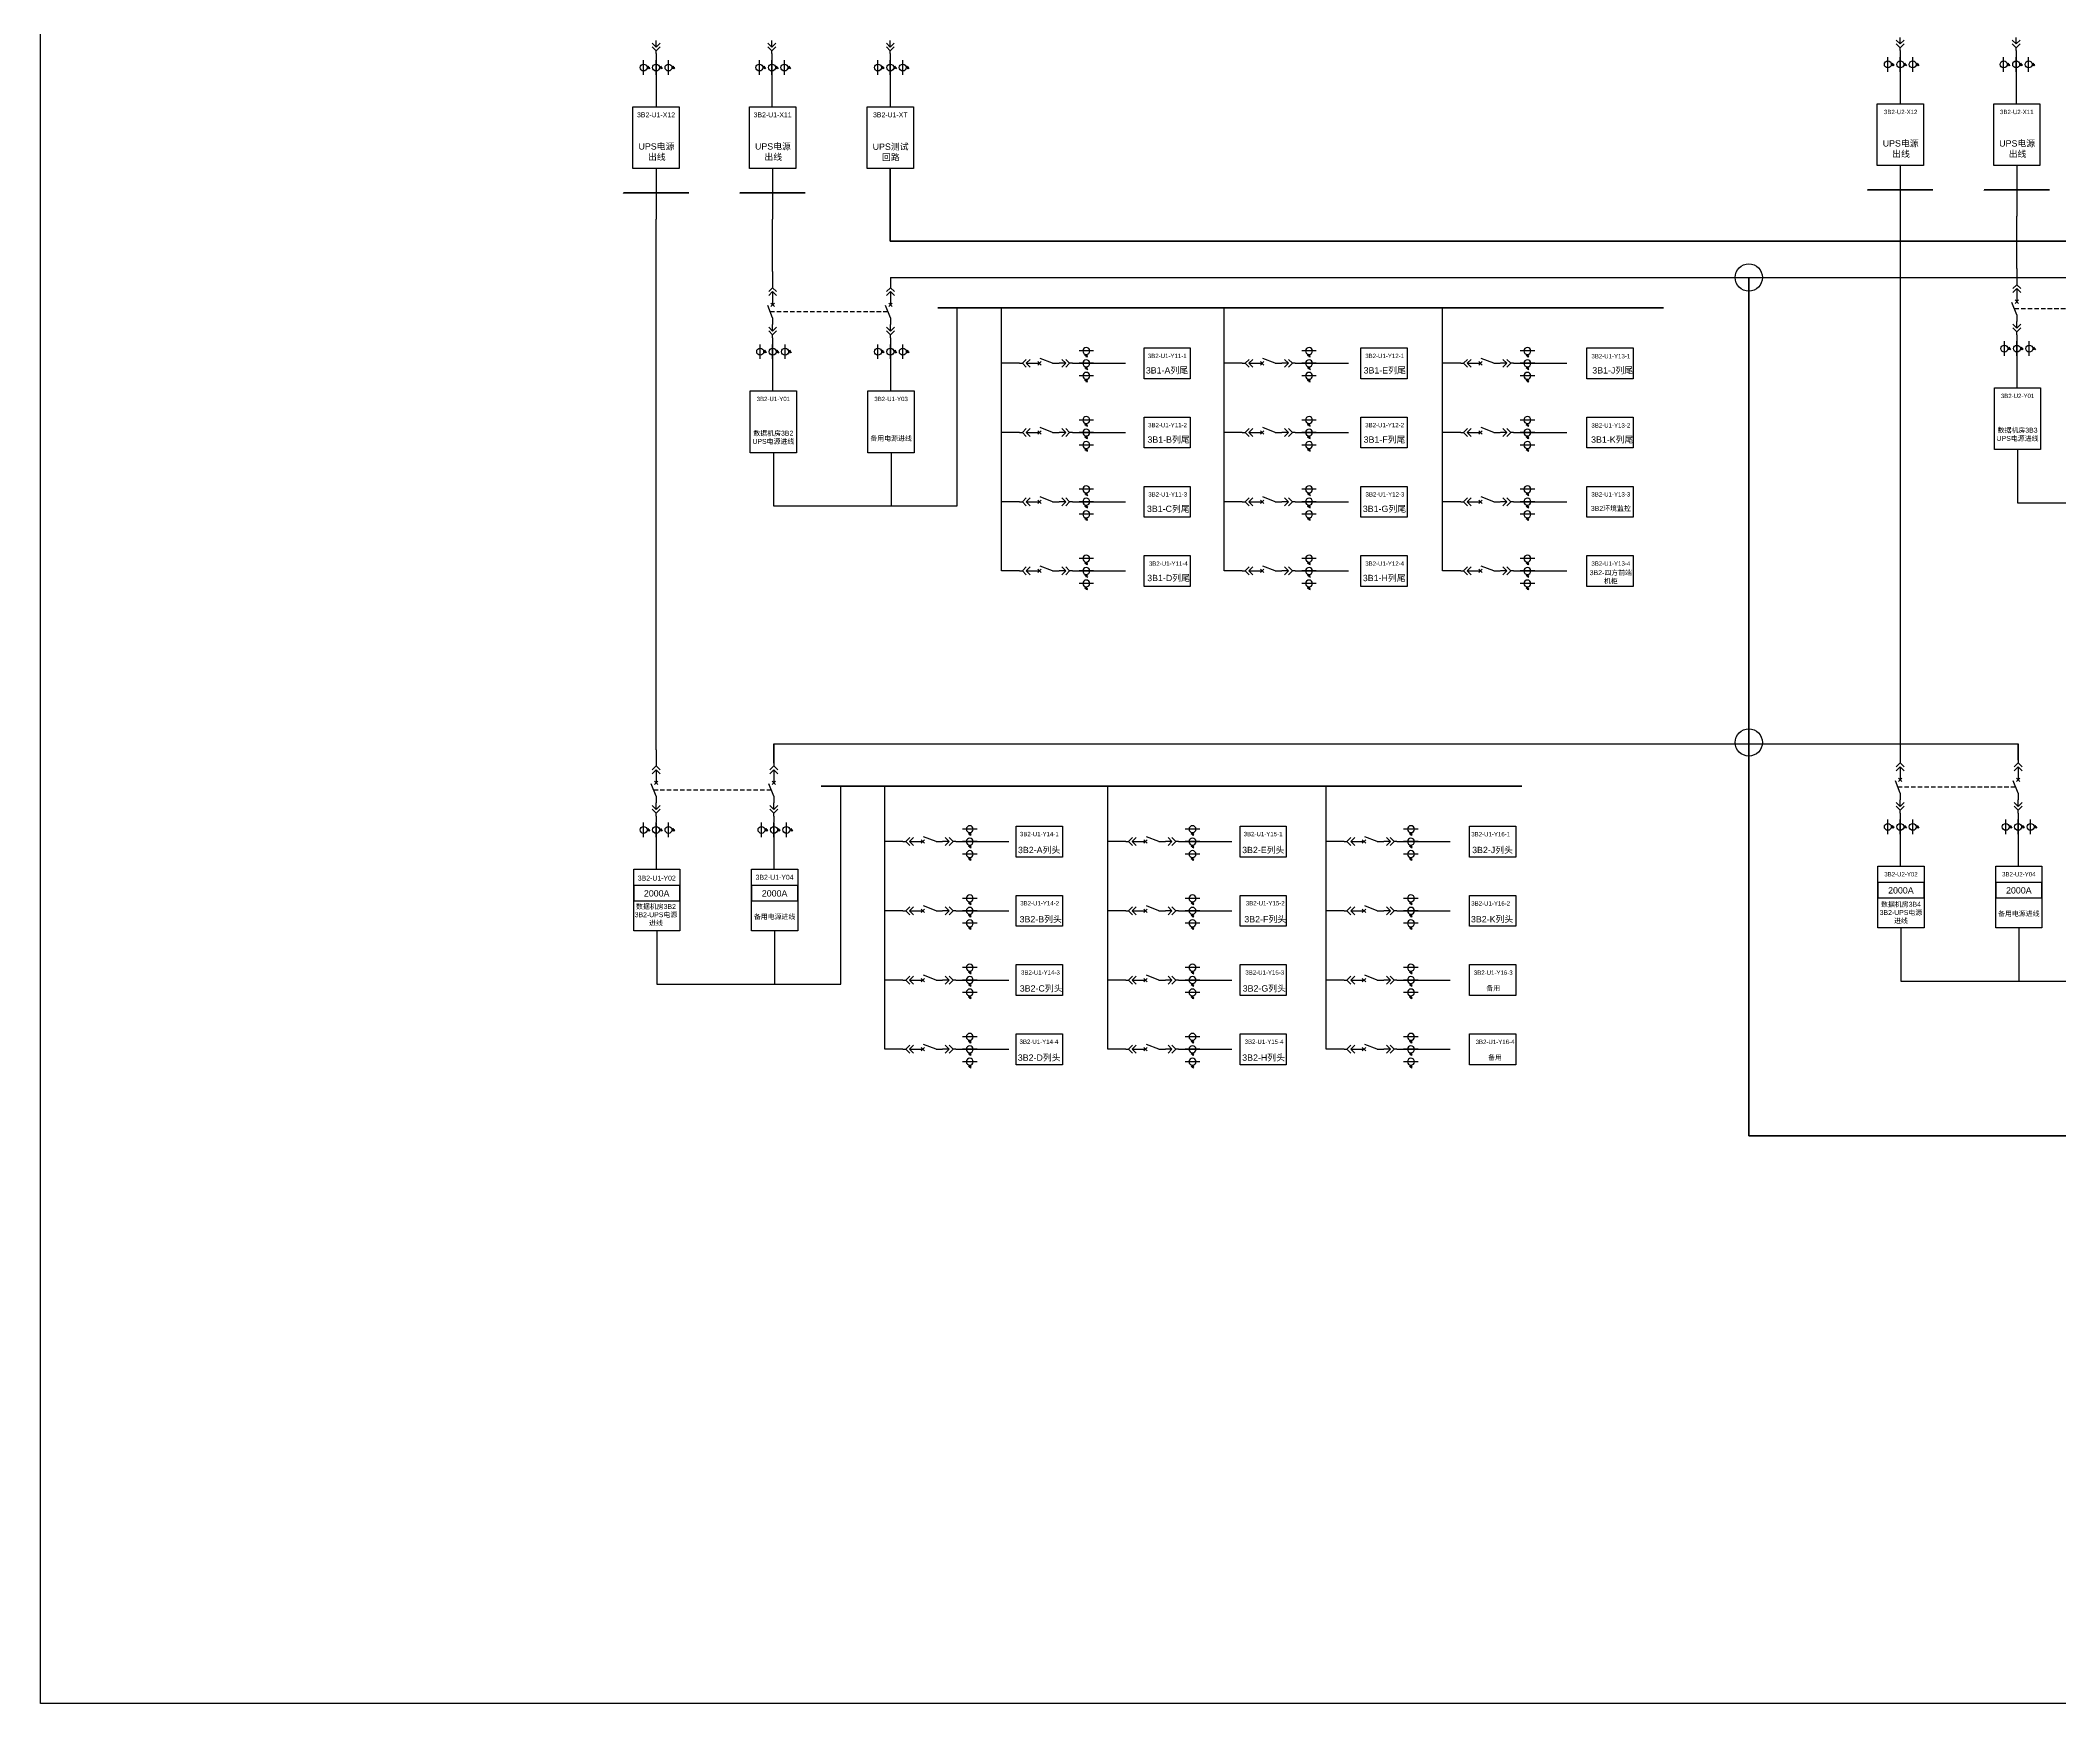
# Model space of a CAD drawing. Header units: millimetres. Extents: x 18 to 362, y 11 to 333.
# Drawn here: x 17.6 to 245.1, y 11.3 to 198.7 of the extents above; entities that cross this region are included whole.
import ezdxf
from ezdxf.enums import TextEntityAlignment as Align

# ---------------------------------------------------------------- set-up
doc = ezdxf.new("R2010")
doc.units = ezdxf.units.MM
doc.linetypes.add('HIDDEN', pattern=[0.375, 0.25, -0.125])
doc.styles.get("Standard").update_dxf_attribs({"font": 'arial.ttf'})

# ---------------------------------------------------------------- blocks, each defined once
blk = doc.blocks.new('DYDQAA04')
at = {"color": 0}
for points in [[(0, -3.5), (0, 0)], [(-2.1, -1.4), (0, -3.5)], [(-2.1, -3.4), (0, -5.5)], [(2.1, -1.4), (0, -3.5)], [(2.1, -3.4), (0, -5.5)], [(0, -7), (0, -5.5)]]:
    blk.add_lwpolyline(points, dxfattribs=at)
blk = doc.blocks.new('DYDQAA09')
at = {"color": 0}
blk.add_lwpolyline([(0, 0), (0, -3.5)], dxfattribs=at)
blk.add_lwpolyline([(0, 0), (0, -3.5)], dxfattribs=at)
blk.add_lwpolyline([(0, 0), (0, -3.5)], dxfattribs=at)
blk.add_lwpolyline([(0, 0), (0, -3.5)], dxfattribs=at)
blk.add_lwpolyline([(0, 0), (0, -3.5)], dxfattribs=at)
blk.add_lwpolyline([(0, 0), (0, -3.5)], dxfattribs=at)
blk.add_lwpolyline([(0, 0), (0, -3.5)], dxfattribs=at)
blk.add_lwpolyline([(0, 0), (0, -3.5)], dxfattribs=at)
blk.add_lwpolyline([(0, 0), (0, -3.5)], dxfattribs=at)
blk = doc.blocks.new('A$C03DD39B5')
for p, q in [((417, 475), (283, 392)), ((417, 422), (283, 339)), ((350, 333), (350, 467))]:
    blk.add_line(p, q)
blk.add_lwpolyline([(700, 167), (0, 167)])
blk.add_circle((350, 167), 167)
blk = doc.blocks.new('DYDQAA05')
at = {"color": 0}
blk.add_lwpolyline([(0, 0), (0, -7)], dxfattribs=at)
blk = doc.blocks.new('DYDQAA03')
at = {"color": 0}
for points in [[(0, 0), (0, -1.5)], [(-2.1, -3.6), (0, -1.5)], [(-2.1, -5.6), (0, -3.5)], [(2.1, -3.6), (0, -1.5)], [(2.1, -5.6), (0, -3.5)], [(0, -3.5), (0, -7)]]:
    blk.add_lwpolyline(points, dxfattribs=at)
blk = doc.blocks.new('DYDQ0201')
at = {"color": 0}
for points in [[(0.9, -0.9), (-0.9, 0.9)], [(-0.9, -0.9), (0.9, 0.9)], [(0, -7), (-2.6, -0.4)]]:
    blk.add_lwpolyline(points, dxfattribs=at)

msp = doc.modelspace()

# ---------------------------------------------------------------- linework, layer by layer
for p, q in [((86.96, 196.44, 17578.55), (86.96, 194.8, 17578.55)), ((100.02, 196.44, 17578.55), (100.02, 194.8, 17578.55)), ((113.36, 196.44, 17578.55), (113.36, 194.8, 17578.55)), ((227.18, 196.78, 5586.44), (227.18, 195.15, 5586.44)), ((240.24, 196.78, 5586.44), (240.24, 195.15, 5586.44)), ((86.96, 194.8, 17578.55), (86.96, 191.24, 17578.55)), ((100.02, 194.8, 17578.55), (100.02, 191.24, 17578.55)), ((113.36, 194.8, 17578.55), (113.36, 191.24, 17578.55)), ((227.18, 195.15, 5586.44), (227.18, 191.58, 5586.44)), ((240.24, 195.15, 5586.44), (240.24, 191.58, 5586.44)), ((227.18, 184.63, 5586.44), (227.18, 178.91, 5586.44)), ((240.32, 184.63, 5554.95), (240.32, 178.91, 5554.95)), ((86.96, 184.28, 17578.55), (86.96, 178.56, 17578.55)), ((100.1, 184.28, 17547.06), (100.1, 178.56, 17547.06)), ((86.96, 118.76, 14812), (86.96, 178.56, 16195.27)), ((100.1, 172.66, 14780.51), (100.1, 178.56, 16163.79)), ((227.18, 178.91, 4203.16), (227.18, 117.61, 4203.16)), ((240.32, 173, 2818.85), (240.32, 178.91, 4202.13)), ((120.9, 146.28, 17421.78), (120.9, 168.58, 17421.78)), ((125.89, 154.53, 17201.23), (125.89, 168.58, 17421.78)), ((150.99, 154.53, 17201.23), (150.99, 168.58, 17421.78)), ((175.6, 154.53, 17201.23), (175.6, 168.58, 17421.78)), ((100.1, 164.42, 16981.72), (100.1, 162.78, 16981.72)), ((240.32, 164.76, 5020.07), (240.32, 163.12, 5020.07)), ((100.1, 162.78, 16981.72), (100.1, 159.21, 16981.72)), ((127.92, 162.33, 15817.96), (125.89, 162.33, 16509.59)), ((134.67, 162.33, 18019.17), (136.31, 162.33, 18019.17)), ((136.31, 162.33, 18019.17), (139.88, 162.33, 18019.17)), ((153.03, 162.33, 15817.96), (150.99, 162.33, 16509.59)), ((159.78, 162.33, 18019.17), (161.41, 162.33, 18019.17)), ((161.41, 162.33, 18019.17), (164.98, 162.33, 18019.17)), ((177.64, 162.33, 15817.96), (175.6, 162.33, 16509.59)), ((184.39, 162.33, 18019.17), (186.03, 162.33, 18019.17)), ((186.03, 162.33, 18019.17), (189.59, 162.33, 18019.17)), ((240.32, 163.12, 5020.07), (240.32, 159.56, 5020.07)), ((127.92, 154.53, 17201.23), (125.89, 154.53, 17201.23)), ((125.89, 146.73, 17892.87), (125.89, 154.53, 17201.23)), ((134.67, 154.53, 19402.45), (136.31, 154.53, 19402.45)), ((136.31, 154.53, 19402.45), (139.88, 154.53, 19402.45)), ((153.03, 154.53, 17201.23), (150.99, 154.53, 17201.23)), ((150.99, 146.73, 17892.87), (150.99, 154.53, 17201.23)), ((159.78, 154.53, 19402.45), (161.41, 154.53, 19402.45)), ((161.41, 154.53, 19402.45), (164.98, 154.53, 19402.45)), ((177.64, 154.53, 17201.23), (175.6, 154.53, 17201.23)), ((175.6, 146.73, 17892.87), (175.6, 154.53, 17201.23)), ((184.39, 154.53, 19402.45), (186.03, 154.53, 19402.45)), ((186.03, 154.53, 19402.45), (189.59, 154.53, 19402.45)), ((240.4, 152.6, 4988.58), (240.4, 146.62, 5460.13)), ((100.18, 152.26, 16950.24), (100.18, 146.28, 17421.78)), ((100.18, 146.28, 17421.78), (120.9, 146.28, 17421.78)), ((127.92, 146.73, 17892.87), (125.89, 146.73, 17892.87)), ((125.89, 138.93, 18584.51), (125.89, 146.73, 17892.87)), ((134.67, 146.73, 20094.08), (136.31, 146.73, 20094.08)), ((136.31, 146.73, 20094.08), (139.88, 146.73, 20094.08)), ((153.03, 146.73, 17892.87), (150.99, 146.73, 17892.87)), ((150.99, 138.93, 18584.51), (150.99, 146.73, 17892.87)), ((159.78, 146.73, 20094.08), (161.41, 146.73, 20094.08)), ((161.41, 146.73, 20094.08), (164.98, 146.73, 20094.08)), ((177.64, 146.73, 17892.87), (175.6, 146.73, 17892.87)), ((175.6, 138.93, 18584.51), (175.6, 146.73, 17892.87)), ((184.39, 146.73, 20094.08), (186.03, 146.73, 20094.08)), ((186.03, 146.73, 20094.08), (189.59, 146.73, 20094.08)), ((240.4, 146.62, 5460.13), (261.12, 146.62, 5460.13)), ((127.92, 138.93, 18584.51), (125.89, 138.93, 18584.51)), ((134.67, 138.93, 20785.72), (136.31, 138.93, 20785.72)), ((136.31, 138.93, 20785.72), (139.88, 138.93, 20785.72)), ((153.03, 138.93, 18584.51), (150.99, 138.93, 18584.51)), ((159.78, 138.93, 20785.72), (161.41, 138.93, 20785.72)), ((161.41, 138.93, 20785.72), (164.98, 138.93, 20785.72)), ((177.64, 138.93, 18584.51), (175.6, 138.93, 18584.51)), ((184.39, 138.93, 20785.72), (186.03, 138.93, 20785.72)), ((186.03, 138.93, 20785.72), (189.59, 138.93, 20785.72)), ((107.77, 92.38, 17453.27), (107.77, 114.68, 17453.27)), ((112.75, 100.63, 17232.72), (112.75, 114.68, 17453.27)), ((137.86, 100.63, 17232.72), (137.86, 114.68, 17453.27)), ((162.47, 100.63, 17232.72), (162.47, 114.68, 17453.27)), ((86.96, 110.52, 17013.21), (86.96, 108.88, 17013.21)), ((227.18, 110.87, 6404.38), (227.18, 109.23, 6404.38)), ((86.96, 108.88, 17013.21), (86.96, 105.32, 17013.21)), ((114.79, 108.43, 15849.44), (112.75, 108.43, 16541.08)), ((121.54, 108.43, 18050.66), (123.18, 108.43, 18050.66)), ((123.13, 108.43, 18050.66), (126.7, 108.43, 18050.66)), ((139.89, 108.43, 15849.44), (137.86, 108.43, 16541.08)), ((146.64, 108.43, 18050.66), (148.28, 108.43, 18050.66)), ((148.28, 108.43, 18050.66), (151.84, 108.43, 18050.66)), ((164.5, 108.43, 15849.44), (162.47, 108.43, 16541.08)), ((171.25, 108.43, 18050.66), (172.89, 108.43, 18050.66)), ((172.89, 108.43, 18050.66), (176.46, 108.43, 18050.66)), ((227.18, 109.23, 6404.38), (227.18, 105.66, 6404.38)), ((114.79, 100.63, 17232.72), (112.75, 100.63, 17232.72)), ((112.75, 92.83, 17924.36), (112.75, 100.63, 17232.72)), ((121.54, 100.63, 19433.94), (123.18, 100.63, 19433.94)), ((123.13, 100.63, 19433.94), (126.7, 100.63, 19433.94)), ((139.89, 100.63, 17232.72), (137.86, 100.63, 17232.72)), ((137.86, 92.83, 17924.36), (137.86, 100.63, 17232.72)), ((146.64, 100.63, 19433.94), (148.28, 100.63, 19433.94)), ((148.28, 100.63, 19433.94), (151.84, 100.63, 19433.94)), ((164.5, 100.63, 17232.72), (162.47, 100.63, 17232.72)), ((162.47, 92.83, 17924.36), (162.47, 100.63, 17232.72)), ((171.25, 100.63, 19433.94), (172.89, 100.63, 19433.94)), ((172.89, 100.63, 19433.94), (176.46, 100.63, 19433.94)), ((87.04, 98.36, 16981.72), (87.04, 92.38, 17453.27)), ((227.26, 98.71, 6372.89), (227.26, 92.72, 6844.44)), ((87.04, 92.38, 17453.27), (107.77, 92.38, 17453.27)), ((114.79, 92.83, 17924.36), (112.75, 92.83, 17924.36)), ((112.75, 85.03, 18616), (112.75, 92.83, 17924.36)), ((121.54, 92.83, 20125.57), (123.18, 92.83, 20125.57)), ((123.13, 92.83, 20125.57), (126.7, 92.83, 20125.57)), ((139.89, 92.83, 17924.36), (137.86, 92.83, 17924.36)), ((137.86, 85.03, 18616), (137.86, 92.83, 17924.36)), ((146.64, 92.83, 20125.57), (148.28, 92.83, 20125.57)), ((148.28, 92.83, 20125.57), (151.84, 92.83, 20125.57)), ((164.5, 92.83, 17924.36), (162.47, 92.83, 17924.36)), ((162.47, 85.03, 18616), (162.47, 92.83, 17924.36)), ((171.25, 92.83, 20125.57), (172.89, 92.83, 20125.57)), ((172.89, 92.83, 20125.57), (176.46, 92.83, 20125.57)), ((227.26, 92.72, 6844.44), (247.99, 92.72, 6844.44)), ((114.79, 85.03, 18616), (112.75, 85.03, 18616)), ((121.54, 85.03, 20817.21), (123.18, 85.03, 20817.21)), ((123.13, 85.03, 20817.21), (126.7, 85.03, 20817.21)), ((139.89, 85.03, 18616), (137.86, 85.03, 18616)), ((146.64, 85.03, 20817.21), (148.28, 85.03, 20817.21)), ((148.28, 85.03, 20817.21), (151.84, 85.03, 20817.21)), ((164.5, 85.03, 18616), (162.47, 85.03, 18616)), ((171.25, 85.03, 20817.21), (172.89, 85.03, 20817.21)), ((172.89, 85.03, 20817.21), (176.46, 85.03, 20817.21))]:
    msp.add_line(p, q)
at = {"color": 6, "lineweight": 40}
msp.add_line((113.36, 184.28, 17546.04), (113.36, 176.09, 15471.13), dxfattribs=at)
at = {"color": 6, "lineweight": 35}
msp.add_line((113.36, 176.09, 15471.13), (341.61, 176.09, 15471.13), dxfattribs=at)
at = {"color": 5}
for p, q in [((113.37, 172, 12736.05), (113.37, 171.17, 14780.51)), ((113.37, 164.42, 16981.72), (113.37, 162.78, 16981.72)), ((113.37, 162.78, 16981.72), (113.37, 159.21, 16981.72)), ((113.45, 152.26, 16950.24), (113.45, 146.28, 17421.78)), ((100.24, 110.52, 18617.6), (100.24, 108.88, 18617.6)), ((240.46, 110.87, 5964.31), (240.46, 109.23, 5964.31)), ((100.24, 108.88, 18617.6), (100.24, 105.32, 18617.6)), ((240.46, 109.23, 5964.31), (240.46, 105.66, 5964.31)), ((100.32, 98.36, 18586.11), (100.32, 92.38, 19057.66)), ((240.54, 98.71, 5932.82), (240.54, 92.72, 6404.37))]:
    msp.add_line(p, q, dxfattribs=at)
at = {"color": 3, "lineweight": 30}
for p, q in [((113.37, 172, 13758.28), (252.72, 172, 2818.85)), ((100.24, 119.45, 13680.29), (210.11, 119.45, -7569.68)), ((210.11, 119.45, -7569.68), (240.46, 119.45, 3763.09))]:
    msp.add_line(p, q, dxfattribs=at)
at = {"color": 3, "lineweight": 35}
for q in [(210.11, 172, -7569.68), (341.61, 75.28, 16760.6)]:
    msp.add_line((210.11, 75.28, -7569.68), q, dxfattribs=at)
at = {"color": 1, "lineweight": 40}
for p, q in [((118.71, 168.58, 17421.78), (200.5, 168.58, 17421.78)), ((105.57, 114.68, 17453.27), (184.52, 114.68, 17453.27))]:
    msp.add_line(p, q, dxfattribs=at)
at = {"linetype": 'HIDDEN', "ltscale": 2}
for p, q in [((240.04, 168.49, 2818.85), (252.44, 168.49, 2818.85)), ((99.82, 168.15, 14780.51), (113.1, 168.15, 14780.51)), ((86.68, 114.25, 16416.39), (99.96, 114.25, 16416.39)), ((226.9, 114.59, 3763.09), (240.18, 114.59, 3763.09))]:
    msp.add_line(p, q, dxfattribs=at)
at = {"color": 5, "lineweight": 40}
for p, q in [((100.24, 119.45, 13680.29), (100.24, 117.27, 16416.39)), ((240.46, 117.61, 3763.09), (240.46, 119.45, 3763.09))]:
    msp.add_line(p, q, dxfattribs=at)
at = {"color": 1, "lineweight": 30, "ltscale": 0.002916}
msp.add_lwpolyline([(17.58, 332.76), (361.98, 332.76), (361.98, 11.29), (17.58, 11.29)], close=True, dxfattribs=at)
for points, elevation in [([(84.36, 191.24), (89.56, 191.24), (89.56, 184.28), (84.36, 184.28)], 17578.55), ([(97.49, 191.24), (102.7, 191.24), (102.7, 184.28), (97.49, 184.28)], 17547.06), ([(224.58, 191.58), (229.79, 191.58), (229.79, 184.63), (224.58, 184.63)], 5586.44), ([(237.71, 191.58), (242.92, 191.58), (242.92, 184.63), (237.71, 184.63)], 5554.95), ([(141.96, 164.06), (147.17, 164.06), (147.17, 160.59), (141.96, 160.59)], 18019.17), ([(166.38, 164.06), (171.59, 164.06), (171.59, 160.59), (166.38, 160.59)], 18019.17), ([(191.87, 164.06), (197.08, 164.06), (197.08, 160.59), (191.87, 160.59)], 18019.17), ([(237.79, 159.56), (243, 159.56), (243, 152.6), (237.79, 152.6)], 4988.58), ([(97.57, 159.21), (102.78, 159.21), (102.78, 152.26), (97.57, 152.26)], 16950.24), ([(141.96, 156.26), (147.17, 156.26), (147.17, 152.79), (141.96, 152.79)], 18019.17), ([(166.38, 156.26), (171.59, 156.26), (171.59, 152.79), (166.38, 152.79)], 19402.45), ([(191.87, 156.26), (197.08, 156.26), (197.08, 152.79), (191.87, 152.79)], 19402.45), ([(141.96, 148.46), (147.17, 148.46), (147.17, 144.99), (141.96, 144.99)], 18019.17), ([(166.38, 148.46), (171.59, 148.46), (171.59, 144.99), (166.38, 144.99)], 19402.45), ([(191.87, 148.46), (197.08, 148.46), (197.08, 144.99), (191.87, 144.99)], 19402.45), ([(141.96, 140.67), (147.17, 140.67), (147.17, 137.19), (141.96, 137.19)], 18019.17), ([(166.38, 140.67), (171.59, 140.67), (171.59, 137.19), (166.38, 137.19)], 19402.45), ([(191.87, 140.67), (197.08, 140.67), (197.08, 137.19), (191.87, 137.19)], 19402.45), ([(127.56, 110.17), (132.77, 110.17), (132.77, 106.69), (127.56, 106.69)], 18050.66), ([(152.78, 110.17), (157.99, 110.17), (157.99, 106.69), (152.78, 106.69)], 18050.66), ([(178.64, 110.17), (183.85, 110.17), (183.85, 106.69), (178.64, 106.69)], 18050.66), ([(84.44, 105.32), (89.65, 105.32), (89.65, 98.36), (84.44, 98.36)], 16981.72), ([(224.66, 105.66), (229.87, 105.66), (229.87, 98.71), (224.66, 98.71)], 6372.89), ([(84.44, 101.76), (89.65, 101.76), (89.65, 103.5), (84.44, 103.5)], 16981.72), ([(224.66, 102.11), (229.87, 102.11), (229.87, 103.84), (224.66, 103.84)], 6372.89), ([(127.56, 102.37), (132.77, 102.37), (132.77, 98.89), (127.56, 98.89)], 19433.94), ([(152.78, 102.37), (157.99, 102.37), (157.99, 98.89), (152.78, 98.89)], 18050.66), ([(178.64, 102.37), (183.85, 102.37), (183.85, 98.89), (178.64, 98.89)], 19433.94), ([(127.56, 94.57), (132.77, 94.57), (132.77, 91.09), (127.56, 91.09)], 19433.94), ([(152.78, 94.57), (157.99, 94.57), (157.99, 91.09), (152.78, 91.09)], 18050.66), ([(178.64, 94.57), (183.85, 94.57), (183.85, 91.09), (178.64, 91.09)], 19433.94), ([(127.56, 86.77), (132.77, 86.77), (132.77, 83.29), (127.56, 83.29)], 19433.94), ([(152.78, 86.77), (157.99, 86.77), (157.99, 83.29), (152.78, 83.29)], 18050.66), ([(178.64, 86.77), (183.85, 86.77), (183.85, 83.29), (178.64, 83.29)], 19433.94)]:
    msp.add_lwpolyline(points, close=True, dxfattribs=dict(elevation=elevation))
at = {"color": 1, "elevation": 17546.04}
msp.add_lwpolyline([(110.75, 191.24), (115.96, 191.24), (115.96, 184.28), (110.75, 184.28)], close=True, dxfattribs=at)
at = {"color": 1, "lineweight": 40, "ltscale": 100}
for points, elevation in [([(90.64, 181.53), (83.28, 181.53), (83.28, 181.53)], 7077.53), ([(103.78, 181.53), (96.41, 181.53), (96.41, 181.53)], 7046.04), ([(230.86, 181.87), (223.5, 181.87), (223.5, 181.87)], -4914.58), ([(244, 181.87), (236.63, 181.87), (236.63, 181.87)], -4946.07)]:
    msp.add_lwpolyline(points, dxfattribs=dict(at, elevation=elevation))
at = {"color": 5}
for points, elevation in [([(110.84, 159.21), (116.05, 159.21), (116.05, 152.26), (110.84, 152.26)], 16950.24), ([(97.72, 105.32), (102.93, 105.32), (102.93, 98.36), (97.72, 98.36)], 18586.11), ([(237.94, 105.66), (243.15, 105.66), (243.15, 98.71), (237.94, 98.71)], 5932.82), ([(97.72, 101.76), (102.93, 101.76), (102.93, 103.5), (97.72, 103.5)], 18586.11), ([(237.94, 102.11), (243.15, 102.11), (243.15, 103.84), (237.94, 103.84)], 5932.82)]:
    msp.add_lwpolyline(points, close=True, dxfattribs=dict(at, elevation=elevation))
at = {"color": 3, "lineweight": 30}
for centre in [(210.11, 172, 6163.73), (210.11, 119.6, 6163.73)]:
    msp.add_circle(centre, 1.53, dxfattribs=at)

# ---------------------------------------------------------------- block references
at = {"xscale": 0.2128954749704126, "yscale": 0.2128954749704126, "zscale": 0.2128954749704126}
for name, p in [('DYDQAA04', (86.96, 198.72, 15377.34)), ('DYDQAA04', (100.02, 198.72, 15377.34)), ('DYDQAA04', (113.36, 198.72, 15377.34)), ('DYDQAA04', (227.18, 199.06, 3385.22)), ('DYDQAA04', (240.24, 199.06, 3385.22)), ('DYDQAA09', (86.96, 197.23, 15377.34)), ('DYDQAA09', (100.02, 197.23, 15377.34)), ('DYDQAA09', (113.36, 197.23, 15377.34)), ('DYDQAA09', (227.18, 197.57, 3385.22)), ('DYDQAA09', (240.24, 197.57, 3385.22)), ('DYDQAA05', (240.32, 173, 2818.85)), ('DYDQAA03', (100.1, 171.17, 14780.51)), ('DYDQAA05', (100.1, 172.66, 14780.51)), ('DYDQAA03', (240.32, 171.51, 2818.85)), ('DYDQ0201', (100.1, 168.93, 14780.51)), ('DYDQAA09', (100.1, 169.68, 14780.51)), ('DYDQ0201', (240.32, 169.28, 2818.85)), ('DYDQAA09', (240.32, 170.02, 2818.85)), ('DYDQAA04', (100.1, 166.7, 14780.51)), ('DYDQAA09', (100.1, 167.44, 14780.51)), ('DYDQAA04', (240.32, 167.04, 2818.85)), ('DYDQAA09', (240.32, 167.79, 2818.85)), ('DYDQAA09', (100.1, 165.21, 14780.51)), ('DYDQAA09', (240.32, 165.55, 2818.85)), ('DYDQAA05', (86.96, 118.76, 14812)), ('DYDQAA03', (86.96, 117.27, 14812)), ('DYDQAA03', (227.18, 117.61, 4203.16)), ('DYDQAA09', (227.18, 116.12, 4203.16)), ('DYDQ0201', (86.96, 115.04, 14812)), ('DYDQAA09', (86.96, 115.78, 14812)), ('DYDQ0201', (227.18, 115.38, 4203.16)), ('DYDQAA09', (227.18, 113.89, 4203.16)), ('DYDQAA04', (86.96, 112.8, 14812)), ('DYDQAA09', (86.96, 113.55, 14812)), ('DYDQAA04', (227.18, 113.14, 4203.16)), ('DYDQAA09', (227.18, 111.65, 4203.16)), ('DYDQAA09', (86.96, 111.31, 14812))]:
    msp.add_blockref(name, p, dxfattribs=at)
at = {"linetype": 'Continuous', "yscale": 0.002338875, "zscale": 0.002338875}
for p, xscale, rotation in [((85.17, 196.48, 17578.55), 0.002338875, 270), ((86.57, 196.48, 17578.55), 0.002338875, 270), ((87.97, 196.48, 17578.55), 0.002338875, 270), ((98.22, 196.48, 17578.55), 0.002338875, 270), ((99.63, 196.48, 17578.55), 0.002338875, 270), ((101.03, 196.48, 17578.55), 0.002338875, 270), ((111.57, 196.48, 17578.55), 0.002338875, 270), ((112.97, 196.48, 17578.55), 0.002338875, 270), ((114.37, 196.48, 17578.55), 0.002338875, 270), ((225.39, 196.83, 5586.44), 0.002338875, 270), ((226.79, 196.83, 5586.44), 0.002338875, 270), ((228.19, 196.83, 5586.44), 0.002338875, 270), ((238.44, 196.83, 5586.44), 0.002338875, 270), ((239.85, 196.83, 5586.44), 0.002338875, 270), ((241.25, 196.83, 5586.44), 0.002338875, 270), ((98.3, 164.46, 16981.72), 0.002338875, 270), ((99.71, 164.46, 16981.72), 0.002338875, 270), ((101.11, 164.46, 16981.72), 0.002338875, 270), ((134.63, 164.12, 18019.17), -0.002338875, 180), ((159.73, 164.12, 18019.17), -0.002338875, 180), ((184.34, 164.12, 18019.17), -0.002338875, 180), ((238.52, 164.81, 5020.07), 0.002338875, 270), ((239.93, 164.81, 5020.07), 0.002338875, 270), ((241.33, 164.81, 5020.07), 0.002338875, 270), ((134.63, 162.72, 18019.17), -0.002338875, 180), ((159.73, 162.72, 18019.17), -0.002338875, 180), ((184.34, 162.72, 18019.17), -0.002338875, 180), ((134.63, 161.31, 18019.17), -0.002338875, 180), ((159.73, 161.31, 18019.17), -0.002338875, 180), ((184.34, 161.31, 18019.17), -0.002338875, 180), ((134.63, 156.32, 19402.45), -0.002338875, 180), ((134.63, 154.92, 19402.45), -0.002338875, 180), ((159.73, 156.32, 19402.45), -0.002338875, 180), ((159.73, 154.92, 19402.45), -0.002338875, 180), ((184.34, 156.32, 19402.45), -0.002338875, 180), ((184.34, 154.92, 19402.45), -0.002338875, 180), ((134.63, 153.51, 19402.45), -0.002338875, 180), ((159.73, 153.51, 19402.45), -0.002338875, 180), ((184.34, 153.51, 19402.45), -0.002338875, 180), ((134.63, 148.52, 20094.08), -0.002338875, 180), ((159.73, 148.52, 20094.08), -0.002338875, 180), ((184.34, 148.52, 20094.08), -0.002338875, 180), ((134.63, 147.12, 20094.08), -0.002338875, 180), ((134.63, 145.71, 20094.08), -0.002338875, 180), ((159.73, 147.12, 20094.08), -0.002338875, 180), ((159.73, 145.71, 20094.08), -0.002338875, 180), ((184.34, 147.12, 20094.08), -0.002338875, 180), ((184.34, 145.71, 20094.08), -0.002338875, 180), ((134.63, 140.72, 20785.72), -0.002338875, 180), ((134.63, 139.32, 20785.72), -0.002338875, 180), ((159.73, 140.72, 20785.72), -0.002338875, 180), ((159.73, 139.32, 20785.72), -0.002338875, 180), ((184.34, 140.72, 20785.72), -0.002338875, 180), ((184.34, 139.32, 20785.72), -0.002338875, 180), ((134.63, 137.91, 20785.72), -0.002338875, 180), ((159.73, 137.91, 20785.72), -0.002338875, 180), ((184.34, 137.91, 20785.72), -0.002338875, 180), ((85.17, 110.57, 17013.21), 0.002338875, 270), ((86.57, 110.57, 17013.21), 0.002338875, 270), ((87.97, 110.57, 17013.21), 0.002338875, 270), ((121.5, 110.22, 18050.66), -0.002338875, 180), ((146.6, 110.22, 18050.66), -0.002338875, 180), ((171.21, 110.22, 18050.66), -0.002338875, 180), ((225.39, 110.91, 6404.38), 0.002338875, 270), ((226.79, 110.91, 6404.38), 0.002338875, 270), ((228.19, 110.91, 6404.38), 0.002338875, 270), ((121.5, 108.82, 18050.66), -0.002338875, 180), ((121.5, 107.41, 18050.66), -0.002338875, 180), ((146.6, 108.82, 18050.66), -0.002338875, 180), ((146.6, 107.41, 18050.66), -0.002338875, 180), ((171.21, 108.82, 18050.66), -0.002338875, 180), ((171.21, 107.41, 18050.66), -0.002338875, 180), ((121.5, 102.42, 19433.94), -0.002338875, 180), ((146.6, 102.42, 19433.94), -0.002338875, 180), ((171.21, 102.42, 19433.94), -0.002338875, 180), ((121.5, 101.02, 19433.94), -0.002338875, 180), ((146.6, 101.02, 19433.94), -0.002338875, 180), ((171.21, 101.02, 19433.94), -0.002338875, 180), ((121.5, 99.62, 19433.94), -0.002338875, 180), ((146.6, 99.62, 19433.94), -0.002338875, 180), ((171.21, 99.62, 19433.94), -0.002338875, 180), ((121.5, 94.62, 20125.57), -0.002338875, 180), ((146.6, 94.62, 20125.57), -0.002338875, 180), ((171.21, 94.62, 20125.57), -0.002338875, 180), ((121.5, 93.22, 20125.57), -0.002338875, 180), ((121.5, 91.82, 20125.57), -0.002338875, 180), ((146.6, 93.22, 20125.57), -0.002338875, 180), ((146.6, 91.82, 20125.57), -0.002338875, 180), ((171.21, 93.22, 20125.57), -0.002338875, 180), ((171.21, 91.82, 20125.57), -0.002338875, 180), ((121.5, 86.82, 20817.21), -0.002338875, 180), ((146.6, 86.82, 20817.21), -0.002338875, 180), ((171.21, 86.82, 20817.21), -0.002338875, 180), ((121.5, 85.42, 20817.21), -0.002338875, 180), ((146.6, 85.42, 20817.21), -0.002338875, 180), ((171.21, 85.42, 20817.21), -0.002338875, 180), ((121.5, 84.02, 20817.21), -0.002338875, 180), ((146.6, 84.02, 20817.21), -0.002338875, 180), ((171.21, 84.02, 20817.21), -0.002338875, 180)]:
    msp.add_blockref('A$C03DD39B5', p, dxfattribs=dict(at, xscale=xscale, rotation=rotation))
at = {"color": 5, "xscale": 0.2128954749704126, "yscale": 0.2128954749704126, "zscale": 0.2128954749704126}
for name, p in [('DYDQAA03', (113.37, 171.17, 14780.51)), ('DYDQ0201', (113.37, 168.93, 14780.51)), ('DYDQAA09', (113.37, 169.68, 14780.51)), ('DYDQAA04', (113.37, 166.7, 14780.51)), ('DYDQAA09', (113.37, 167.44, 14780.51)), ('DYDQAA09', (113.37, 165.21, 14780.51)), ('DYDQAA03', (100.24, 117.27, 16416.39)), ('DYDQAA03', (240.46, 117.61, 3763.09)), ('DYDQAA09', (240.46, 116.12, 3763.09)), ('DYDQ0201', (100.24, 115.04, 16416.39)), ('DYDQAA09', (100.24, 115.78, 16416.39)), ('DYDQ0201', (240.46, 115.38, 3763.09)), ('DYDQAA09', (240.46, 113.89, 3763.09)), ('DYDQAA04', (100.24, 112.8, 16416.39)), ('DYDQAA09', (100.24, 113.55, 16416.39)), ('DYDQAA04', (240.46, 113.14, 3763.09)), ('DYDQAA09', (240.46, 111.65, 3763.09)), ('DYDQAA09', (100.24, 111.31, 16416.39))]:
    msp.add_blockref(name, p, dxfattribs=at)
at = {"color": 5, "linetype": 'Continuous', "xscale": 0.002338875, "yscale": 0.002338875, "zscale": 0.002338875, "rotation": 270}
for p in [(111.57, 164.46, 16981.72), (112.98, 164.46, 16981.72), (114.38, 164.46, 16981.72), (98.45, 110.57, 18617.6), (99.85, 110.57, 18617.6), (101.26, 110.57, 18617.6), (238.67, 110.91, 5964.31), (240.07, 110.91, 5964.31), (241.48, 110.91, 5964.31)]:
    msp.add_blockref('A$C03DD39B5', p, dxfattribs=at)
at = {"xscale": -0.2128954749704126, "yscale": 0.2128954749704126, "zscale": 0.2128954749704126, "rotation": 90}
for name, p in [('DYDQAA03', (127.92, 162.33, 15817.96)), ('DYDQAA09', (129.42, 162.33, 15817.96)), ('DYDQ0201', (130.16, 162.33, 15817.96)), ('DYDQAA09', (131.65, 162.33, 15817.96)), ('DYDQAA04', (132.4, 162.33, 15817.96)), ('DYDQAA09', (133.89, 162.33, 15817.96)), ('DYDQAA03', (153.03, 162.33, 15817.96)), ('DYDQAA09', (154.52, 162.33, 15817.96)), ('DYDQ0201', (155.26, 162.33, 15817.96)), ('DYDQAA09', (156.75, 162.33, 15817.96)), ('DYDQAA04', (157.5, 162.33, 15817.96)), ('DYDQAA09', (158.99, 162.33, 15817.96)), ('DYDQAA03', (177.64, 162.33, 15817.96)), ('DYDQAA09', (179.13, 162.33, 15817.96)), ('DYDQ0201', (179.87, 162.33, 15817.96)), ('DYDQAA09', (181.36, 162.33, 15817.96)), ('DYDQAA04', (182.11, 162.33, 15817.96)), ('DYDQAA09', (183.6, 162.33, 15817.96)), ('DYDQAA03', (127.92, 154.53, 17201.23)), ('DYDQ0201', (130.16, 154.53, 17201.23)), ('DYDQAA04', (132.4, 154.53, 17201.23)), ('DYDQAA03', (153.03, 154.53, 17201.23)), ('DYDQ0201', (155.26, 154.53, 17201.23)), ('DYDQAA04', (157.5, 154.53, 17201.23)), ('DYDQAA03', (177.64, 154.53, 17201.23)), ('DYDQ0201', (179.87, 154.53, 17201.23)), ('DYDQAA04', (182.11, 154.53, 17201.23)), ('DYDQAA09', (129.42, 154.53, 17201.23)), ('DYDQAA09', (131.65, 154.53, 17201.23)), ('DYDQAA09', (133.89, 154.53, 17201.23)), ('DYDQAA09', (154.52, 154.53, 17201.23)), ('DYDQAA09', (156.75, 154.53, 17201.23)), ('DYDQAA09', (158.99, 154.53, 17201.23)), ('DYDQAA09', (179.13, 154.53, 17201.23)), ('DYDQAA09', (181.36, 154.53, 17201.23)), ('DYDQAA09', (183.6, 154.53, 17201.23)), ('DYDQAA03', (127.92, 146.73, 17892.87)), ('DYDQAA09', (129.42, 146.73, 17892.87)), ('DYDQ0201', (130.16, 146.73, 17892.87)), ('DYDQAA09', (131.65, 146.73, 17892.87)), ('DYDQAA04', (132.4, 146.73, 17892.87)), ('DYDQAA09', (133.89, 146.73, 17892.87)), ('DYDQAA03', (153.03, 146.73, 17892.87)), ('DYDQAA09', (154.52, 146.73, 17892.87)), ('DYDQ0201', (155.26, 146.73, 17892.87)), ('DYDQAA09', (156.75, 146.73, 17892.87)), ('DYDQAA04', (157.5, 146.73, 17892.87)), ('DYDQAA09', (158.99, 146.73, 17892.87)), ('DYDQAA03', (177.64, 146.73, 17892.87)), ('DYDQAA09', (179.13, 146.73, 17892.87)), ('DYDQ0201', (179.87, 146.73, 17892.87)), ('DYDQAA09', (181.36, 146.73, 17892.87)), ('DYDQAA04', (182.11, 146.73, 17892.87)), ('DYDQAA09', (183.6, 146.73, 17892.87)), ('DYDQAA03', (127.92, 138.93, 18584.51)), ('DYDQAA09', (129.42, 138.93, 18584.51)), ('DYDQ0201', (130.16, 138.93, 18584.51)), ('DYDQAA09', (131.65, 138.93, 18584.51)), ('DYDQAA04', (132.4, 138.93, 18584.51)), ('DYDQAA09', (133.89, 138.93, 18584.51)), ('DYDQAA03', (153.03, 138.93, 18584.51)), ('DYDQAA09', (154.52, 138.93, 18584.51)), ('DYDQ0201', (155.26, 138.93, 18584.51)), ('DYDQAA09', (156.75, 138.93, 18584.51)), ('DYDQAA04', (157.5, 138.93, 18584.51)), ('DYDQAA09', (158.99, 138.93, 18584.51)), ('DYDQAA03', (177.64, 138.93, 18584.51)), ('DYDQAA09', (179.13, 138.93, 18584.51)), ('DYDQ0201', (179.87, 138.93, 18584.51)), ('DYDQAA09', (181.36, 138.93, 18584.51)), ('DYDQAA04', (182.11, 138.93, 18584.51)), ('DYDQAA09', (183.6, 138.93, 18584.51)), ('DYDQAA03', (114.79, 108.43, 15849.44)), ('DYDQAA09', (116.28, 108.43, 15849.44)), ('DYDQ0201', (117.02, 108.43, 15849.44)), ('DYDQAA09', (118.51, 108.43, 15849.44)), ('DYDQAA04', (119.26, 108.43, 15849.44)), ('DYDQAA09', (120.75, 108.43, 15849.44)), ('DYDQAA03', (139.89, 108.43, 15849.44)), ('DYDQAA09', (141.38, 108.43, 15849.44)), ('DYDQ0201', (142.13, 108.43, 15849.44)), ('DYDQAA09', (143.62, 108.43, 15849.44)), ('DYDQAA04', (144.36, 108.43, 15849.44)), ('DYDQAA09', (145.85, 108.43, 15849.44)), ('DYDQAA03', (164.5, 108.43, 15849.44)), ('DYDQAA09', (165.99, 108.43, 15849.44)), ('DYDQ0201', (166.74, 108.43, 15849.44)), ('DYDQAA09', (168.23, 108.43, 15849.44)), ('DYDQAA04', (168.97, 108.43, 15849.44)), ('DYDQAA09', (170.46, 108.43, 15849.44)), ('DYDQAA03', (114.79, 100.63, 17232.72)), ('DYDQAA09', (116.28, 100.63, 17232.72)), ('DYDQ0201', (117.02, 100.63, 17232.72)), ('DYDQAA09', (118.51, 100.63, 17232.72)), ('DYDQAA04', (119.26, 100.63, 17232.72)), ('DYDQAA09', (120.75, 100.63, 17232.72)), ('DYDQAA03', (139.89, 100.63, 17232.72)), ('DYDQAA09', (141.38, 100.63, 17232.72)), ('DYDQ0201', (142.13, 100.63, 17232.72)), ('DYDQAA09', (143.62, 100.63, 17232.72)), ('DYDQAA04', (144.36, 100.63, 17232.72)), ('DYDQAA09', (145.85, 100.63, 17232.72)), ('DYDQAA03', (164.5, 100.63, 17232.72)), ('DYDQAA09', (165.99, 100.63, 17232.72)), ('DYDQ0201', (166.74, 100.63, 17232.72)), ('DYDQAA09', (168.23, 100.63, 17232.72)), ('DYDQAA04', (168.97, 100.63, 17232.72)), ('DYDQAA09', (170.46, 100.63, 17232.72)), ('DYDQ0201', (117.02, 92.83, 17924.36)), ('DYDQ0201', (142.13, 92.83, 17924.36)), ('DYDQ0201', (166.74, 92.83, 17924.36)), ('DYDQAA03', (114.79, 92.83, 17924.36)), ('DYDQAA09', (116.28, 92.83, 17924.36)), ('DYDQAA09', (118.51, 92.83, 17924.36)), ('DYDQAA04', (119.26, 92.83, 17924.36)), ('DYDQAA09', (120.75, 92.83, 17924.36)), ('DYDQAA03', (139.89, 92.83, 17924.36)), ('DYDQAA09', (141.38, 92.83, 17924.36)), ('DYDQAA09', (143.62, 92.83, 17924.36)), ('DYDQAA04', (144.36, 92.83, 17924.36)), ('DYDQAA09', (145.85, 92.83, 17924.36)), ('DYDQAA03', (164.5, 92.83, 17924.36)), ('DYDQAA09', (165.99, 92.83, 17924.36)), ('DYDQAA09', (168.23, 92.83, 17924.36)), ('DYDQAA04', (168.97, 92.83, 17924.36)), ('DYDQAA09', (170.46, 92.83, 17924.36)), ('DYDQAA03', (114.79, 85.03, 18616)), ('DYDQAA09', (116.28, 85.03, 18616)), ('DYDQ0201', (117.02, 85.03, 18616)), ('DYDQAA09', (118.51, 85.03, 18616)), ('DYDQAA04', (119.26, 85.03, 18616)), ('DYDQAA09', (120.75, 85.03, 18616)), ('DYDQAA03', (139.89, 85.03, 18616)), ('DYDQAA09', (141.38, 85.03, 18616)), ('DYDQ0201', (142.13, 85.03, 18616)), ('DYDQAA09', (143.62, 85.03, 18616)), ('DYDQAA04', (144.36, 85.03, 18616)), ('DYDQAA09', (145.85, 85.03, 18616)), ('DYDQAA03', (164.5, 85.03, 18616)), ('DYDQAA09', (165.99, 85.03, 18616)), ('DYDQ0201', (166.74, 85.03, 18616)), ('DYDQAA09', (168.23, 85.03, 18616)), ('DYDQAA04', (168.97, 85.03, 18616)), ('DYDQAA09', (170.46, 85.03, 18616))]:
    msp.add_blockref(name, p, dxfattribs=at)

# ---------------------------------------------------------------- texts
at = {"lineweight": 0}
for s, height, p in [('3B2-U2-X12', 0.49, (227.23, 190.41, 6310.59)), ('3B2-U2-X11', 0.49, (240.31, 190.41, 6279.1)), ('3B1-A列尾', 0.713, (144.54, 161.18, 22448.04)), ('3B1-E列尾', 0.713, (169.08, 161.18, 22416.55)), ('3B1-J列尾', 0.713, (194.77, 161.18, 22416.55)), ('3B1-B列尾', 0.713, (144.72, 153.38, 22448.04)), ('3B1-F列尾', 0.713, (169.06, 153.38, 22416.55)), ('3B1-K列尾', 0.713, (194.72, 153.38, 22416.55)), ('3B1-C列尾', 0.713, (144.69, 145.58, 22448.04)), ('3B1-G列尾', 0.713, (169.05, 145.58, -650.31)), ('3B1-D列尾', 0.713, (144.72, 137.78, 22448.04)), ('3B1-H列尾', 0.713, (169.02, 137.78, -3448.35)), ('3B2-A列头', 0.713, (130.13, 107.13, 22479.53)), ('3B2-E列头', 0.713, (155.39, 107.13, 22479.53)), ('3B2-J列头', 0.713, (181.23, 107.13, 22479.53)), ('2000A', 0.713, (87.03, 102.24, 15598.45)), ('2000A', 0.713, (227.25, 102.58, 4989.61)), ('3B2-B列头', 0.713, (130.31, 99.33, 23862.8)), ('3B2-F列头', 0.713, (155.61, 99.33, 22479.53)), ('3B2-K列头', 0.713, (181.18, 99.33, 23862.8)), ('3B2-C列头', 0.713, (130.36, 91.53, 23862.8)), ('3B2-G列头', 0.713, (155.51, 91.53, -2002.09)), ('3B2-D列头', 0.713, (130.14, 83.73, 23862.8)), ('3B2-H列头', 0.713, (155.43, 83.73, -2002.09))]:
    msp.add_text(s, height=height, dxfattribs=at).set_placement(p, align=Align.CENTER)
at = {"color": 5, "lineweight": 0}
for p in [(100.32, 102.24, 17202.84), (240.54, 102.58, 4549.54)]:
    msp.add_text('2000A', height=0.713, dxfattribs=at).set_placement(p, align=Align.CENTER)
at = {"width": 5.2091}
for s, insert, char_height, attachment_point in [('\\pxqc;3B2-U1-X12', (86.96, 190.33, 19653.47), 0.5569, 5), ('\\pxqc;3B2-U1-X11', (100.1, 190.33, 20439.91), 0.5569, 5), ('\\pxi0.87322;UPS{\\fSimSun|b0|i0|c134|p2;电源\\P\\pi2.36347;出线}', (84.36, 187.13, 15000.6), 0.7128, 1), ('\\pxi0.87322;UPS{\\fSimSun|b0|i0|c134|p2;电源\\P\\pi2.36347;出线}', (97.49, 187.13, 16257.58), 0.7128, 1), ('\\pxi0.87322;UPS{\\fSimSun|b0|i0|c134|p2;电源\\P\\pi2.36347;出线}', (224.58, 187.47, 3008.49), 0.7128, 1), ('\\pxi0.87322;UPS{\\fSimSun|b0|i0|c134|p2;电源\\P\\pi2.36347;出线}', (237.71, 187.47, 4265.46), 0.7128, 1), ('\\pxqc;3B2-U1-Y11-1', (144.57, 163.16, 18019.17), 0.49, 5), ('\\pxqc;3B2-U1-Y12-1', (169.07, 163.16, 17987.68), 0.49, 5), ('\\pxqc;3B2-U1-Y13-1', (194.56, 163.13, 17987.68), 0.49, 5), ('\\pxqc;3B2-U1-Y01', (100.18, 158.31, 16950.24), 0.49, 5), ('\\pxqc;3B2-U2-Y01', (240.4, 158.65, 4988.58), 0.49, 5), ('{\\fSimSun|b0|i0|c134|p2;\\H0.78125x;数据机房\\fArial|b0|i0|c0|p34;3B2\\PUPS\\fSimSun|b0|i0|c134|p2;电源进线}', (100.18, 153.96, 16950.24), 0.7128, 5), ('\\pxqc;3B2-U1-Y11-2', (144.6, 155.36, 19402.45), 0.49, 5), ('\\pxqc;3B2-U1-Y12-2', (169.07, 155.36, 19370.96), 0.49, 5), ('\\pxqc;3B2-U1-Y13-2', (194.56, 155.33, 19370.96), 0.49, 5), ('{\\fSimSun|b0|i0|c134|p2;\\H0.78125x;数据机房\\fArial|b0|i0|c0|p34;3B3 \\PUPS\\fSimSun|b0|i0|c134|p2;电源进线}', (240.4, 154.3, 4988.58), 0.7128, 5), ('\\pxqc;3B2-U1-Y11-3', (144.62, 147.56, 20094.08), 0.49, 5), ('\\pxqc;3B2-U1-Y12-3', (169.1, 147.56, 21477.36), 0.49, 5), ('{\\H0.78125x;3B2\\fSimSun|b0|i0|c134|p2;环境监控}', (194.56, 145.95, 19370.96), 0.7128, 5), ('\\pxqc;3B2-U1-Y13-3', (194.56, 147.56, 19370.96), 0.49, 5), ('\\pxqc;3B2-U1-Y11-4', (144.69, 139.76, 20785.72), 0.49, 5), ('\\pxqc;3B2-U1-Y12-4', (169.07, 139.76, 19370.96), 0.49, 5), ('{\\H0.78125x;3B2-\\fSimSun|b0|i0|c134|p2;四方前端机柜}', (194.56, 138.24, 19370.96), 0.7128, 5), ('\\pxqc;3B2-U1-Y13-4', (194.56, 139.76, 19370.96), 0.49, 5), ('\\pxqc;3B2-U1-Y14-1', (130.16, 109.28, 18050.66), 0.49, 5), ('\\pxqc;3B2-U1-Y15-1', (155.37, 109.28, 18050.66), 0.49, 5), ('\\pxqc;3B2-U1-Y16-1', (181.02, 109.26, 18050.66), 0.49, 5), ('\\pxqc;3B2-U2-Y02', (227.26, 104.75, 6843.41), 0.49, 5), ('\\pxqc;3B2-U1-Y02', (87.04, 104.31, 14779.49), 0.5569, 5), ('{\\fSimSun|b0|i0|c134|p2;数据机房}3B2 \\P3B2-UPS{\\fSimSun|b0|i0|c134|p2;电源进线}', (86.95, 100.16, 11886.64), 0.5569, 5), ('\\pxqc;3B2-U1-Y14-2', (130.19, 101.48, 20817.21), 0.49, 5), ('\\pxqc;3B2-U1-Y15-2', (155.61, 101.48, 19433.94), 0.49, 5), ('\\pxqc;3B2-U1-Y16-2', (181.02, 101.46, 20817.21), 0.49, 5), ('{\\fSimSun|b0|i0|c134|p2;数据机房}3B4\\P3B2-UPS{\\fSimSun|b0|i0|c134|p2;电源进线}', (227.26, 100.41, 5083.4), 0.5569, 5), ('\\pxqc;3B2-U1-Y14-3', (130.28, 93.68, 21508.85), 0.49, 5), ('\\pxqc;3B2-U1-Y15-3', (155.56, 93.68, 20125.57), 0.49, 5), ('\\pxqc;3B2-U1-Y16-3', (181.31, 93.66, 21508.85), 0.49, 5), ('{\\fSimSun|b0|i0|c134|p2;\\H0.78125x;备用}', (181.31, 91.88, 21508.85), 0.7128, 5), ('\\pxqc;3B2-U1-Y14-4', (130.11, 85.88, 22200.49), 0.49, 5), ('\\pxqc;3B2-U1-Y15-4', (155.48, 85.88, 20817.21), 0.49, 5), ('\\pxqc;3B2-U1-Y16-4', (181.51, 85.86, 22200.49), 0.49, 5), ('{\\fSimSun|b0|i0|c134|p2;\\H0.78125x;备用}', (181.51, 84.08, 22200.49), 0.7128, 5)]:
    msp.add_mtext(s, dxfattribs=dict(at, insert=insert, char_height=char_height, attachment_point=attachment_point))
at = {"color": 1, "width": 5.2091}
for s, insert, char_height, attachment_point in [('\\pxqc;3B2-U1-XT', (113.36, 190.33, 20438.89), 0.5569, 5), ('\\pxi0.87043;UPS{\\fSimSun|b0|i0|c134|p2;测试\\P\\pi2.34949;回路}', (110.75, 187.1, 17546.04), 0.7128, 1)]:
    msp.add_mtext(s, dxfattribs=dict(at, insert=insert, char_height=char_height, attachment_point=attachment_point))
at = {"color": 5, "width": 5.2091, "attachment_point": 5}
for s, insert, char_height in [('\\pxqc;3B2-U1-Y03', (113.45, 158.31, 16950.24), 0.49), ('{\\fSimSun|b0|i0|c134|p2;\\H0.78125x;备用电源进线\\P}', (113.45, 153.84, 16950.24), 0.7128), ('\\pxqc;3B2-U1-Y04', (100.32, 104.41, 18586.11), 0.5569), ('\\pxqc;3B2-U2-Y04', (240.54, 104.75, 5932.82), 0.49), ('{\\fSimSun|b0|i0|c134|p2;\\H0.78125x;备用电源进线\\P}', (100.32, 99.94, 18586.11), 0.7128), ('{\\fSimSun|b0|i0|c134|p2;\\H0.78125x;备用电源进线\\P}', (240.54, 100.28, 5932.82), 0.7128)]:
    msp.add_mtext(s, dxfattribs=dict(at, insert=insert, char_height=char_height))

doc.saveas('drawing.dxf')
